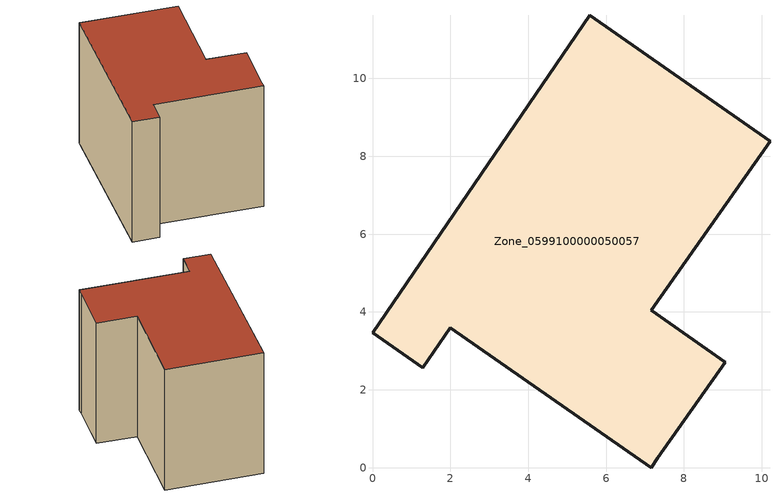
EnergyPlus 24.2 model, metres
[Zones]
Zone_0599100000050057
 floor ground (C_G): 7.16,4.04 9.06,2.71 7.33,0.26 7.16,0 2,3.6 1.29,2.57 0,3.47 5.58,11.62 10.21,8.39 z0
 wall outside (C_F): 9.06,2.71 7.16,4.04 10.21,8.39 5.58,11.62 0,3.47 1.29,2.57 2,3.6 7.16,0 7.33,0.26 9.06,2.71 z0:8.01
 roof outside (C_R): 10.21,8.39 5.58,11.62 0,3.47 1.29,2.57 2,3.6 7.16,0 7.33,0.26 9.06,2.71 7.16,4.04 z8.01
[BUILDING]
Pand.0599100000050057: North Axis=0; Terrain=City; Loads Convergence Tolerance Value=0.04; Temperature Convergence Tolerance Value=0.4; Solar Distribution=FullExterior; Maximum Number of Warmup Days=25; Minimum Number of Warmup Days=1
[Site:Location]
Rotterdam.The.Hague.AP_ZH_NLD Design_Conditions: Latitude=51.96; Longitude=4.45; Time Zone=1; Elevation=-4.5
[SITE:GROUNDTEMPERATURE:BUILDINGSURFACE]
18, 18, 18, 18, 18, 18, 18, 18, 18, 18, 18, 18
[MATERIAL] Thermal Absorptance=0.9; Solar Absorptance=0.7; Visible Absorptance=0.7
Name | Roughness | Thickness | Conductivity | Density | Specific Heat
G.TC.1975-1991 | MediumSmooth | 0.15 | 0.288461 | 540 | 1210
F.TC.1975-1991 | Rough | 0.3 | 0.230769 | 1920 | 840
R.TC.1975-1991 | MediumRough | 0.2 | 0.153846 | 1500 | 1000
[CONSTRUCTION]
C_G: G.TC.1975-1991
C_F: F.TC.1975-1991
C_R: R.TC.1975-1991
[ZONE]
Zone_0599100000050057: Type=1; Multiplier=1; Ceiling Height=Autocalculate; Volume=Autocalculate; Floor Area=autocalculate; Part of Total Floor Area=Yes
[ZONEINFILTRATION:DESIGNFLOWRATE]
Infil_Zone_0599100000050057: Zone or ZoneList or Space or SpaceList=Zone_0599100000050057; Schedule=AlwaysOn; Design Flow Rate Calculation Method=Flow/Area; Flow Rate per Floor Area=0.003; Constant Term Coefficient=1; Temperature Term Coefficient=0; Velocity Term Coefficient=0; Velocity Squared Term Coefficient=0
[HVACTEMPLATE:ZONE:IDEALLOADSAIRSYSTEM]
Zone_0599100000050057: Maximum Heating Supply Air Temperature=50; Minimum Cooling Supply Air Temperature=13; Maximum Heating Supply Air Humidity Ratio=0.0156; Minimum Cooling Supply Air Humidity Ratio=0.0077; Heating Limit=NoLimit; Cooling Limit=NoLimit; Dehumidification Control Type=ConstantSensibleHeatRatio; Cooling Sensible Heat Ratio=0.7; Dehumidification Setpoint=60; Humidification Control Type=None; Humidification Setpoint=30; Outdoor Air Method=None; Outdoor Air Flow Rate per Person=0.00944; Outdoor Air Flow Rate per Zone Floor Area=0; Outdoor Air Flow Rate per Zone=0; Demand Controlled Ventilation Type=None; Outdoor Air Economizer Type=NoEconomizer; Heat Recovery Type=None; Sensible Heat Recovery Effectiveness=0.7; Latent Heat Recovery Effectiveness=0.65
[ZONECONTROL:THERMOSTAT]
ThermostatControl_Zone_0599100000050057: Zone or ZoneList=Zone_0599100000050057; Control Type Schedule=DualSetpointControlType; Control 1=Thermostat_Zone_0599100000050057; Temperature Difference Between Cutout And Setpoint=0
[THERMOSTATSETPOINT:DUALSETPOINT]
Thermostat_Zone_0599100000050057: Heating Setpoint Temperature Schedule=HeatingSetpoint_Zone_0599100000050057; Cooling Setpoint Temperature Schedule=CoolingSetpoint_Zone_0599100000050057
[SCHEDULE:COMPACT]
HeatingSetpoint_Zone_0599100000050057: Through: 12/31, For: AllDays, Until: 24:00, 21
CoolingSetpoint_Zone_0599100000050057: Through: 12/31, For: AllDays, Until: 24:00, 24
DualSetpointControlType: Through: 12/31, For: AllDays, Until: 24:00, 4
AlwaysOn: Through: 12/31, For: AllDays, Until: 24:00, 1
